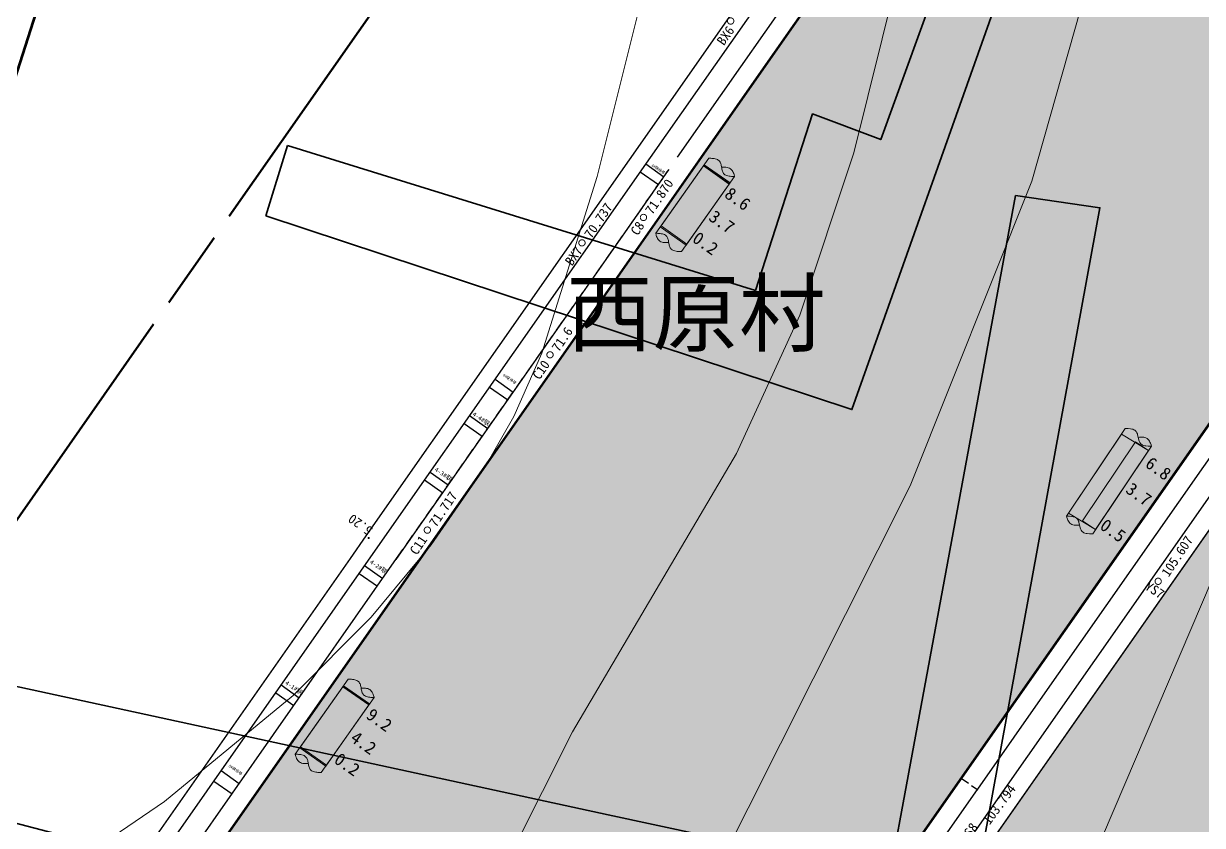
# Model space of a CAD drawing. Header units: inches. Extents: x 36473197 to 36486087, y 3899343 to 3911260.
# Drawn here: x 36481532.9 to 36481905.2, y 3904520.8 to 3904773.9 of the extents above; entities that cross this region are included whole.
import ezdxf

# ---------------------------------------------------------------- set-up
doc = ezdxf.new("R2010")
doc.units = ezdxf.units.IN
doc.header["$MEASUREMENT"] = 0
for name, pattern in [('厚煤层人工分层2', [0.005, 0.002, -0.001, 0.002]), ('虚线', [0.0045, 0.00175, -0.001, 0.00175]), ('采区边界', [0.03, 0.0125, -0.001, 0.003, -0.001, 0.0125])]:
    doc.linetypes.add(name, pattern=pattern)
doc.layers.get('0').update_dxf_attribs({"lineweight": 0})
doc.layers.get('Defpoints').update_dxf_attribs({"lineweight": 0})
for name, color, linetype, lineweight in [('4煤底板等值线', 7, 'Continuous', 0), ('向北背斜轴', 7, 'Continuous', 0), ('四盘区辅运巷', 7, 'Continuous', 0), ('导线点', 7, 'Continuous', 0), ('小柱状', 7, 'Continuous', 0), ('居民地', 7, 'Continuous', 0), ('居民地新', 7, 'Continuous', 0), ('巷道', 7, 'Continuous', 0), ('巷道掘进尺', 7, 'Continuous', 0), ('巷道注记', 7, 'Continuous', 0), ('西区开拓设计', 7, 'Continuous', 0), ('采掘图', 7, 'Continuous', 0), ('采空区', 7, 'Continuous', 0)]:
    doc.layers.add(name, color=color, linetype=linetype, lineweight=lineweight)
doc.layers.add('巷道1', color=7, linetype='Continuous', lineweight=0, true_color=0x2d2d2d)
doc.styles.add('仿宋', font='simfang.ttf')
doc.styles.add('仿宋_GB2312', font='')
doc.styles.add('宋体', font='SIMSUN.TTC')
doc.styles.add('长等线体', font='simfang.ttf')
doc.styles.add('黑体', font='simhei.ttf')
doc.styles.get('仿宋_GB2312').set_extended_font_data('仿宋_GB2312')
doc.dimstyles.get("Standard").update_dxf_attribs({"dimtxt": 30, "dimasz": 20, "dimexe": 0.18, "dimexo": 0.0625, "dimgap": 0.09, "dimtad": 1, "dimdec": 0, "dimzin": 0, "dimdsep": 46, "dimtxsty": '仿宋', "dimcen": 0.09, "dimclrd": 150, "dimclre": 150, "dimadec": 0, "dimazin": 0, "dimtfac": 1, "dimtdec": 0, "dimtofl": 0, "dimtmove": 0, "dimatfit": 3, "dimfxl": 1, "dimtolj": 1, "dimtzin": 0, "dimlwd": 0, "dimarcsym": 0})

# ---------------------------------------------------------------- blocks, each defined once
blk = doc.blocks.new('临时经纬仪导线点')
at = {"color": 0, "const_width": 0.3}
blk.add_lwpolyline([(1, 0), (0.97, 0.26), (0.87, 0.5), (0.71, 0.71), (0.5, 0.87), (0.26, 0.97), (0, 1), (-0.26, 0.97), (-0.5, 0.87), (-0.71, 0.71), (-0.87, 0.5), (-0.97, 0.26), (-1, 0), (-0.97, -0.26), (-0.87, -0.5), (-0.71, -0.71), (-0.5, -0.87), (-0.26, -0.97), (0, -1), (0.26, -0.97), (0.5, -0.87), (0.71, -0.71), (0.87, -0.5), (0.97, -0.26), (1, 0)], dxfattribs=at)
blk = doc.blocks.new('*D204')
at = {"layer": 'Defpoints', "color": 0, "transparency": 16777216}
for p in [(36476925.52, 3911082.36), (36486060.15, 3904950.04), (36485936.09, 3904772.87)]:
    blk.add_point(p, dxfattribs=at)
at = {"layer": '四盘区辅运巷', "color": 150, "lineweight": -2, "transparency": 16777216}
for p, q in [((36476925.55, 3911082.41), (36477049.68, 3911259.68)), ((36485936.12, 3904772.92), (36486060.25, 3904950.19))]:
    blk.add_line(p, q, dxfattribs=at)
at = {"layer": '四盘区辅运巷', "color": 150, "lineweight": 0, "transparency": 16777216}
blk.add_line((36477065.96, 3911248.06), (36486043.76, 3904961.51), dxfattribs=at)
at = {"layer": '四盘区辅运巷', "color": 150, "transparency": 16777216}
for points in [[(36477067.87, 3911250.79), (36477064.05, 3911245.33), (36477049.58, 3911259.53)], [(36486045.68, 3904964.24), (36486041.85, 3904958.78), (36486060.15, 3904950.04)]]:
    blk.add_solid(points, dxfattribs=at)
at = {"layer": '四盘区辅运巷', "color": 0, "transparency": 16777216, "insert": (36481563.62, 3908117.29), "char_height": 30, "attachment_point": 5, "rotation": 324.9991, "style": '仿宋'}
blk.add_mtext('\\A1;1100', dxfattribs=at)

msp = doc.modelspace()

# ---------------------------------------------------------------- hatches: boundary and pattern name
at = {"layer": '小柱状'}
for color, points in [(7, [(36481734.23, 3904710.09), (36481742.4, 3904704.33), (36481755.78, 3904723.28), (36481747.6, 3904729.05)]), (256, [(36481862.94, 3904619.4), (36481871.48, 3904614.22), (36481888.17, 3904639.15), (36481879.64, 3904644.33)]), (7, [(36481620.39, 3904545.65), (36481628.56, 3904539.88), (36481641.93, 3904558.84), (36481633.76, 3904564.61)])]:
    msp.add_hatch(color=color, dxfattribs=at).paths.add_polyline_path(points, flags=17)
at = {"layer": '小柱状', "lineweight": 0}
h = msp.add_hatch(dxfattribs=at)
h.set_pattern_fill('泥岩_1_1', color=256, scale=133.333333, angle=-35, style=0, pattern_type=2)
h.set_pattern_definition([(145, (36481747.434, 3904723.1591), (-0.45886, -0.65532), [0.266667, -0.533333]), (325, (36481747.7726, 3904723.4103), (0.45886, 0.65532), [0.266667, -0.533333]), (325, (36481747.27564, 3904723.51415), (0.45886, 0.65532), []), (325, (36481747.0462, 3904723.1865), (0.45886, 0.65532), [])])
h.paths.add_polyline_path([(36481747.6, 3904729.05), (36481755.78, 3904723.28), (36481756.01, 3904723.61), (36481747.83, 3904729.37)], flags=17)
h = msp.add_hatch(dxfattribs=at)
h.set_pattern_fill('泥岩_1_1', color=256, scale=133.333333, angle=-35, style=0, pattern_type=2)
h.set_pattern_definition([(145, (36481633.5913, 3904558.7177), (-0.45886, -0.65532), [0.266667, -0.533333]), (325, (36481633.9299, 3904558.9689), (0.45886, 0.65532), [0.266667, -0.533333]), (325, (36481633.43295, 3904559.07275), (0.45886, 0.65532), []), (325, (36481633.2035, 3904558.7451), (0.45886, 0.65532), [])])
h.paths.add_polyline_path([(36481633.76, 3904564.61), (36481641.93, 3904558.84), (36481642.16, 3904559.17), (36481633.99, 3904564.93)], flags=17)
at = {"layer": '采空区'}
h = msp.add_hatch(dxfattribs=at)
h.set_pattern_fill('GRAVEL', color=160, scale=105.790118, angle=-45, style=0)
h.set_pattern_definition([(148.011827392, (68595548.02, -13821831.6654), (-1084.5972532358, 668.1492536708), [14.23257937, -1409.02790148]), (104.968780616, (68595535.9485, -13821824.126), (324.60542222537, -1231.83032385526), [24.42355305, -2417.93098663]), (52.509486966, (68595529.64, -13821800.531), (-962.3304480337, -1243.8860362498), [17.2213618, -1704.91699648]), (187.272728894, (68595496.4305, -13821764.4917), (2102.03324767324, 263.1870727482), [22.2411029, -2201.86876955]), (212.832694066, (68595474.3684, -13821767.307), (1158.3562619836, 741.3383686664), [21.80916186, -2159.1099997]), (277.272728894, (68595456.043, -13821779.132), (-263.1870727482, 2102.03324767324), [22.2411029, -2201.86876955]), (317.693280355, (68595458.8586, -13821801.194), (-1280.6230671857, 1170.6969212542), [29.41272083, -2911.85698693]), (352.254368263, (68595480.611, -13821820.9917), (2420.61081370132, -325.1753159775), [27.7686366, -2749.09602793]), (41.428605503, (68595508.126, -13821824.7343), (1207.43395219005, 1072.25659396515), [22.31642548, -2209.32856695]), (95.235398197, (68595524.859, -13821809.968), (97.870433537, -1164.3841181808), [25.4776458, -1248.40407042]), (142.396477686, (68595522.5338, -13821784.5964), (-1366.43778832802, 1048.145169176), [32.9481208, -3261.86639243]), (58.813114722, (68595513.574, -13821867.817), (496.519811386, 839.4937490794), [11.24559538, -1113.31878876]), (91.468274278, (68595519.397, -13821858.1963), (30.4242278625, -1391.1191068693), [21.39467617, -2118.07806326]), (144.99903989, (68595518.85, -13821836.81), (-104.18323661, -18.36851547), [14.96094433, -134.64887587]), (123.197630402, (68595530.065, -13821827.312), (300.20905056, -484.1791521155), [8.05676384, -797.61677474]), (211.800449374, (68595525.654, -13821820.57), (294.181194363, 159.288783014), [11.39391312, -558.30330943]), (310.96279642, (68595515.97, -13821826.574), (263.472019624, -275.812678895), [18.50575962, -598.35133172]), (81.56409107, (68595528.102, -13821840.548), (-67.446205674, -226.734988688), [13.38149787, -321.15623022]), (296.388580222, (68595515, -13821760.1435), (496.2348645101, -986.7268196989), [18.74600898, -1855.85966514]), (350.34521583, (68595523.332, -13821776.936), (-1219.489664585, 214.679276294), [15.7268648, -1556.95630813]), (213.197630402, (68595548.938, -13821836.875), (484.1791521155, 300.20905056), [16.11342188, -789.5601167]), (263.609499554, (68595535.455, -13821845.697), (128.86455515155, 1096.9379125064), [18.74600898, -1855.85966514]), (259.44299467, (68595450.406, -13821771.532), (116.523895881, 557.653213987), [18.07741543, -885.7937524]), (214.774180457, (68595447.094, -13821789.3034), (1054.1730253733, 722.9698531985), [15.14681757, -1499.53716794]), (346.800449375, (68595444.939, -13821856.285), (557.653213987, -116.523895881), [16.11342188, -789.5601167]), (297.353064525, (68595460.6266, -13821859.9643), (-655.5236475241, 1280.9080140618), [17.73370334, -1755.63182905]), (349.44299467, (68595435.938, -13821805.235), (-557.653213987, 116.523895881), [9.03870772, -894.8324601]), (21.30897236, (68595443.837, -13821850.034), (398.364430973, 177.657298482), [5.39423814, -534.03163993]), (85.96279642, (68595448.862, -13821848.074), (-49.077690206, -330.918225299), [21.80916186, -414.37467045]), (106.008045845, (68595450.3977, -13821826.3186), (287.8683912895, -1023.4638506347), [20.21120212, -2000.90617204]), (223.68910741, (68595506.594, -13821828.227), (189.997957753, 140.920267546), [15.25726246, -366.17443387]), (273.156266475, (68595495.561, -13821838.766), (103.8982897342, -1807.85205331037), [26.63731707, -2637.08980142]), (340.94443579, (68595497.028, -13821865.363), (-802.7567181436, 288.1533381656), [10.89172743, -1078.2842042]), (9.9990399, (68595507.32, -13821868.92), (85.81472114, 122.55175208), [6.3474071, -99.4427113]), (40.255477052, (68595453.156, -13821823.684), (-655.8085944002, -545.3125547165), [14.6967864, -1454.9865081]), (328.011827393, (68595464.372, -13821814.187), (1084.5972532358, -668.1492536708), [28.46515874, -1394.7953221]), (279.9990399, (68595488.51, -13821829.27), (122.55175208, -85.81472114), [27.50543078, -78.28468762]), (245.303886357, (68595493.291, -13821856.354), (-545.5975015926, -1170.4119743781), [16.72689878, -1655.96174163]), (174.053643987, (68595486.302, -13821871.551), (-435.101461909, 30.7091747386), [15.40325282, -754.76043433]), (127.645015252, (68595470.982, -13821869.955), (-1390.83415999324, 1795.7963409158), [25.07913442, -2482.83845253]), (95.425118628, (68595455.6643, -13821850.097), (-134.60746447276, 1372.75059140138), [26.5320559, -2626.6706156])])
h.paths.add_polyline_path([(36481854.06, 3904884.5), (36481025.54, 3903701.28), (36481172.41, 3903598.44), (36482000.94, 3904781.65)], flags=17)
h = msp.add_hatch(dxfattribs=at)
h.set_pattern_fill('GRAVEL', color=160, scale=105.790118, angle=-45, style=0)
h.set_pattern_definition([(148.011827392, (68595599.91, -13822031.208), (-1084.5972532358, 668.1492536708), [14.23257937, -1409.02790148]), (104.968780616, (68595587.8385, -13822023.6686), (324.60542222537, -1231.83032385526), [24.42355305, -2417.93098663]), (52.509486966, (68595581.53, -13822000.074), (-962.3304480337, -1243.8860362498), [17.2213618, -1704.91699648]), (187.272728894, (68595548.3206, -13821964.0344), (2102.03324767324, 263.1870727482), [22.2411029, -2201.86876955]), (212.832694066, (68595526.2584, -13821966.85), (1158.3562619836, 741.3383686664), [21.80916186, -2159.1099997]), (277.272728894, (68595507.933, -13821978.6747), (-263.1870727482, 2102.03324767324), [22.2411029, -2201.86876955]), (317.693280355, (68595510.7486, -13822000.737), (-1280.6230671857, 1170.6969212542), [29.41272083, -2911.85698693]), (352.254368263, (68595532.501, -13822020.5345), (2420.61081370132, -325.1753159775), [27.7686366, -2749.09602793]), (41.428605503, (68595560.016, -13822024.277), (1207.43395219005, 1072.25659396515), [22.31642548, -2209.32856695]), (95.235398197, (68595576.749, -13822009.5106), (97.870433537, -1164.3841181808), [25.4776458, -1248.40407042]), (142.396477686, (68595574.4238, -13821984.1392), (-1366.43778832802, 1048.145169176), [32.9481208, -3261.86639243]), (58.813114722, (68595565.464, -13822067.36), (496.519811386, 839.4937490794), [11.24559538, -1113.31878876]), (91.468274278, (68595571.287, -13822057.739), (30.4242278625, -1391.1191068693), [21.39467617, -2118.07806326]), (144.99903989, (68595570.74, -13822036.35), (-104.18323661, -18.36851547), [14.96094433, -134.64887587]), (123.197630402, (68595581.955, -13822026.854), (300.20905056, -484.1791521155), [8.05676384, -797.61677474]), (211.800449374, (68595577.544, -13822020.113), (294.181194363, 159.288783014), [11.39391312, -558.30330943]), (310.96279642, (68595567.86, -13822026.117), (263.472019624, -275.812678895), [18.50575962, -598.35133172]), (81.56409107, (68595579.992, -13822040.09), (-67.446205674, -226.734988688), [13.38149787, -321.15623022]), (296.388580222, (68595566.89, -13821959.686), (496.2348645101, -986.7268196989), [18.74600898, -1855.85966514]), (350.34521583, (68595575.222, -13821976.479), (-1219.489664585, 214.679276294), [15.7268648, -1556.95630813]), (213.197630402, (68595600.828, -13822036.417), (484.1791521155, 300.20905056), [16.11342188, -789.5601167]), (263.609499554, (68595587.345, -13822045.24), (128.86455515155, 1096.9379125064), [18.74600898, -1855.85966514]), (259.44299467, (68595502.296, -13821971.075), (116.523895881, 557.653213987), [18.07741543, -885.7937524]), (214.774180457, (68595498.984, -13821988.846), (1054.1730253733, 722.9698531985), [15.14681757, -1499.53716794]), (346.800449375, (68595496.829, -13822055.828), (557.653213987, -116.523895881), [16.11342188, -789.5601167]), (297.353064525, (68595512.5166, -13822059.507), (-655.5236475241, 1280.9080140618), [17.73370334, -1755.63182905]), (349.44299467, (68595487.828, -13822004.778), (-557.653213987, 116.523895881), [9.03870772, -894.8324601]), (21.30897236, (68595495.727, -13822049.577), (398.364430973, 177.657298482), [5.39423814, -534.03163993]), (85.96279642, (68595500.752, -13822047.616), (-49.077690206, -330.918225299), [21.80916186, -414.37467045]), (106.008045845, (68595502.2877, -13822025.8614), (287.8683912895, -1023.4638506347), [20.21120212, -2000.90617204]), (223.68910741, (68595558.484, -13822027.77), (189.997957753, 140.920267546), [15.25726246, -366.17443387]), (273.156266475, (68595547.451, -13822038.3088), (103.8982897342, -1807.85205331037), [26.63731707, -2637.08980142]), (340.94443579, (68595548.918, -13822064.906), (-802.7567181436, 288.1533381656), [10.89172743, -1078.2842042]), (9.9990399, (68595559.21, -13822068.46), (85.81472114, 122.55175208), [6.3474071, -99.4427113]), (40.255477052, (68595505.046, -13822023.227), (-655.8085944002, -545.3125547165), [14.6967864, -1454.9865081]), (328.011827393, (68595516.262, -13822013.73), (1084.5972532358, -668.1492536708), [28.46515874, -1394.7953221]), (279.9990399, (68595540.4, -13822028.81), (122.55175208, -85.81472114), [27.50543078, -78.28468762]), (245.303886357, (68595545.181, -13822055.8965), (-545.5975015926, -1170.4119743781), [16.72689878, -1655.96174163]), (174.053643987, (68595538.192, -13822071.094), (-435.101461909, 30.7091747386), [15.40325282, -754.76043433]), (127.645015252, (68595522.872, -13822069.498), (-1390.83415999324, 1795.7963409158), [25.07913442, -2482.83845253]), (95.425118628, (68595507.5543, -13822049.64), (-134.60746447276, 1372.75059140138), [26.5320559, -2626.6706156])])
h.paths.add_polyline_path([(36481182.5, 3903578.88), (36481345.49, 3903464.75), (36482179.89, 3904656.35), (36482016.9, 3904770.48)], flags=17)

# ---------------------------------------------------------------- linework, layer by layer
at = {"layer": '4煤底板等值线', "color": 7, "linetype": 'Continuous', "lineweight": 0, "flags": 128}
for points in [[(36481533.73, 3904498.63), (36481577.43, 3904528.33), (36481618, 3904561.79), (36481642.73, 3904586.54), (36481661.6, 3904609.36), (36481678.45, 3904633.73), (36481687.74, 3904649.94), (36481696.61, 3904669.88), (36481714.04, 3904725.66), (36481756.79, 3904896.62), (36481999.33, 3905442.73)], [(36481668.3, 3904474.78), (36481706.29, 3904550.36), (36481758.06, 3904638.19), (36481778.06, 3904681.91), (36481795.14, 3904733.1), (36481830.85, 3904876.77), (36481876.9, 3905000.42), (36482076.17, 3905392.77)], [(36482006.59, 3904031.81), (36481926.42, 3904084.31), (36481847.95, 3904149.02), (36481795.51, 3904199.75), (36481761.34, 3904238.41), (36481745.44, 3904260.35), (36481734.91, 3904278.4), (36481727.27, 3904295.12), (36481721.5, 3904312.14), (36481717.1, 3904331.26), (36481714.39, 3904352.83), (36481713.86, 3904375.1), (36481715.71, 3904398.73), (36481720.61, 3904425.39), (36481729.83, 3904456.66), (36481741.36, 3904485.62), (36481812.86, 3904628.02), (36481851.38, 3904724.15), (36481899.44, 3904893.95), (36481946.77, 3905005.28), (36482001.46, 3905108.94), (36482163.56, 3905338.58)], [(36482306.49, 3905248.26), (36482127.26, 3905076.1), (36482082.8, 3905024.63), (36482048.59, 3904975.04), (36482018.65, 3904920.44), (36481993.84, 3904861.43), (36481925.8, 3904639.35), (36481870.31, 3904509.46)]]:
    msp.add_lwpolyline(points, dxfattribs=at)
at = {"layer": '向北背斜轴', "color": 1, "lineweight": 100, "true_color": 0xff0000, "flags": 128}
msp.add_lwpolyline([(36481446.17, 3904494.24), (36481644.53, 3905113.72), (36481654.19, 3905156.75), (36481659.2, 3905188.89), (36481661.01, 3905210.14), (36481661.2, 3905231.17), (36481660.46, 3905241.57), (36481657.8, 3905257.13), (36481653.89, 3905272.52), (36481643.36, 3905302.85), (36481629.99, 3905332.63), (36481614.38, 3905361.86)], dxfattribs=at)
at = {"layer": '小柱状', "color": 7, "linetype": 'Continuous', "lineweight": 0}
for p, q in [((36481732.56, 3904707.72), (36481749.27, 3904731.42)), ((36481740.73, 3904701.96), (36481757.45, 3904725.65)), ((36481618.72, 3904543.28), (36481635.43, 3904566.98)), ((36481626.89, 3904537.51), (36481643.6, 3904561.21))]:
    msp.add_line(p, q, dxfattribs=at)
at = {"layer": '小柱状', "linetype": 'Continuous', "lineweight": 0}
for p, q in [((36481862.29, 3904618.44, -0.2), (36481880.82, 3904646.1, -0.2)), ((36481870.56, 3904612.85, -0.2), (36481889.09, 3904640.52, -0.2))]:
    msp.add_line(p, q, dxfattribs=at)
at = {"layer": '小柱状', "color": 7, "linetype": 'Continuous', "lineweight": 0, "flags": 128}
for points in [[(36481749.27, 3904731.42), (36481749.33, 3904731.42), (36481749.47, 3904731.42), (36481749.69, 3904731.42), (36481749.97, 3904731.41), (36481750.29, 3904731.39), (36481750.64, 3904731.35), (36481751.01, 3904731.3), (36481751.37, 3904731.22), (36481751.72, 3904731.12), (36481752.04, 3904731), (36481752.31, 3904730.84), (36481752.53, 3904730.66), (36481752.72, 3904730.45), (36481752.88, 3904730.21), (36481753, 3904729.96), (36481753.1, 3904729.7), (36481753.18, 3904729.42), (36481753.25, 3904729.13), (36481753.31, 3904728.83), (36481753.41, 3904728.24), (36481753.47, 3904727.94), (36481753.54, 3904727.65), (36481753.62, 3904727.38), (36481753.72, 3904727.11), (36481753.84, 3904726.86), (36481754, 3904726.63), (36481754.19, 3904726.42), (36481754.41, 3904726.23), (36481754.68, 3904726.07), (36481755, 3904725.95), (36481755.35, 3904725.85), (36481755.71, 3904725.78), (36481756.08, 3904725.72), (36481756.43, 3904725.69), (36481756.76, 3904725.67), (36481757.03, 3904725.66), (36481757.25, 3904725.65), (36481757.4, 3904725.65), (36481757.45, 3904725.65)], [(36481753.36, 3904728.54), (36481753.41, 3904728.54), (36481753.55, 3904728.56), (36481753.76, 3904728.58), (36481754.04, 3904728.6), (36481754.36, 3904728.6), (36481754.71, 3904728.58), (36481755.08, 3904728.53), (36481755.44, 3904728.44), (36481755.8, 3904728.3), (36481756.12, 3904728.12), (36481756.41, 3904727.87), (36481756.65, 3904727.58), (36481756.86, 3904727.27), (36481757.03, 3904726.94), (36481757.17, 3904726.62), (36481757.28, 3904726.31), (36481757.35, 3904726.05), (36481757.41, 3904725.84), (36481757.44, 3904725.7), (36481757.45, 3904725.65)], [(36481732.56, 3904707.72), (36481732.61, 3904707.72), (36481732.75, 3904707.72), (36481732.97, 3904707.72), (36481733.25, 3904707.71), (36481733.58, 3904707.69), (36481733.93, 3904707.65), (36481734.3, 3904707.6), (36481734.66, 3904707.52), (36481735.01, 3904707.43), (36481735.32, 3904707.3), (36481735.59, 3904707.14), (36481735.82, 3904706.96), (36481736.01, 3904706.75), (36481736.16, 3904706.52), (36481736.29, 3904706.26), (36481736.39, 3904706), (36481736.47, 3904705.72), (36481736.54, 3904705.43), (36481736.6, 3904705.13), (36481736.7, 3904704.54), (36481736.76, 3904704.24), (36481736.82, 3904703.96), (36481736.91, 3904703.68), (36481737.01, 3904703.41), (36481737.13, 3904703.16), (36481737.29, 3904702.93), (36481737.47, 3904702.72), (36481737.7, 3904702.53), (36481737.97, 3904702.37), (36481738.29, 3904702.25), (36481738.63, 3904702.15), (36481739, 3904702.08), (36481739.37, 3904702.02), (36481739.72, 3904701.99), (36481740.04, 3904701.97), (36481740.32, 3904701.96), (36481740.54, 3904701.95), (36481740.68, 3904701.95), (36481740.73, 3904701.96)], [(36481732.56, 3904707.72), (36481732.57, 3904707.67), (36481732.6, 3904707.53), (36481732.65, 3904707.32), (36481732.73, 3904707.06), (36481732.84, 3904706.76), (36481732.98, 3904706.43), (36481733.15, 3904706.11), (36481733.35, 3904705.79), (36481733.6, 3904705.5), (36481733.88, 3904705.26), (36481734.21, 3904705.07), (36481734.56, 3904704.94), (36481734.93, 3904704.85), (36481735.3, 3904704.8), (36481735.65, 3904704.78), (36481735.97, 3904704.78), (36481736.24, 3904704.79), (36481736.46, 3904704.81), (36481736.6, 3904704.83), (36481736.65, 3904704.84)], [(36481635.43, 3904566.98), (36481635.48, 3904566.98), (36481635.63, 3904566.98), (36481635.84, 3904566.98), (36481636.12, 3904566.96), (36481636.45, 3904566.94), (36481636.8, 3904566.91), (36481637.17, 3904566.86), (36481637.53, 3904566.78), (36481637.88, 3904566.68), (36481638.2, 3904566.56), (36481638.47, 3904566.4), (36481638.69, 3904566.22), (36481638.88, 3904566.01), (36481639.03, 3904565.77), (36481639.16, 3904565.52), (36481639.26, 3904565.26), (36481639.34, 3904564.98), (36481639.41, 3904564.69), (36481639.47, 3904564.39), (36481639.57, 3904563.8), (36481639.63, 3904563.5), (36481639.69, 3904563.21), (36481639.78, 3904562.93), (36481639.88, 3904562.67), (36481640, 3904562.42), (36481640.16, 3904562.18), (36481640.34, 3904561.97), (36481640.57, 3904561.79), (36481640.84, 3904561.63), (36481641.16, 3904561.51), (36481641.5, 3904561.41), (36481641.87, 3904561.33), (36481642.24, 3904561.28), (36481642.59, 3904561.25), (36481642.91, 3904561.23), (36481643.19, 3904561.21), (36481643.41, 3904561.21), (36481643.55, 3904561.21), (36481643.6, 3904561.21)], [(36481639.52, 3904564.09), (36481639.57, 3904564.1), (36481639.71, 3904564.12), (36481639.92, 3904564.14), (36481640.2, 3904564.15), (36481640.52, 3904564.16), (36481640.87, 3904564.13), (36481641.23, 3904564.08), (36481641.6, 3904564), (36481641.96, 3904563.86), (36481642.28, 3904563.68), (36481642.57, 3904563.43), (36481642.81, 3904563.14), (36481643.02, 3904562.83), (36481643.19, 3904562.5), (36481643.33, 3904562.17), (36481643.43, 3904561.87), (36481643.51, 3904561.61), (36481643.56, 3904561.4), (36481643.59, 3904561.26), (36481643.6, 3904561.21)], [(36481618.72, 3904543.28), (36481618.77, 3904543.28), (36481618.91, 3904543.28), (36481619.13, 3904543.28), (36481619.41, 3904543.27), (36481619.73, 3904543.24), (36481620.09, 3904543.21), (36481620.45, 3904543.16), (36481620.82, 3904543.08), (36481621.17, 3904542.98), (36481621.48, 3904542.86), (36481621.75, 3904542.7), (36481621.98, 3904542.52), (36481622.17, 3904542.31), (36481622.32, 3904542.07), (36481622.45, 3904541.82), (36481622.55, 3904541.56), (36481622.63, 3904541.28), (36481622.7, 3904540.99), (36481622.75, 3904540.69), (36481622.86, 3904540.1), (36481622.91, 3904539.8), (36481622.98, 3904539.51), (36481623.06, 3904539.23), (36481623.16, 3904538.97), (36481623.29, 3904538.72), (36481623.44, 3904538.48), (36481623.63, 3904538.27), (36481623.86, 3904538.09), (36481624.13, 3904537.93), (36481624.44, 3904537.81), (36481624.79, 3904537.71), (36481625.16, 3904537.63), (36481625.52, 3904537.58), (36481625.88, 3904537.55), (36481626.2, 3904537.53), (36481626.48, 3904537.52), (36481626.7, 3904537.51), (36481626.84, 3904537.51), (36481626.89, 3904537.51)], [(36481618.72, 3904543.28), (36481618.73, 3904543.23), (36481618.76, 3904543.09), (36481618.81, 3904542.88), (36481618.89, 3904542.62), (36481619, 3904542.32), (36481619.13, 3904541.99), (36481619.31, 3904541.66), (36481619.51, 3904541.35), (36481619.76, 3904541.06), (36481620.04, 3904540.81), (36481620.37, 3904540.63), (36481620.72, 3904540.49), (36481621.09, 3904540.41), (36481621.46, 3904540.36), (36481621.81, 3904540.33), (36481622.13, 3904540.34), (36481622.4, 3904540.35), (36481622.62, 3904540.37), (36481622.75, 3904540.39), (36481622.8, 3904540.4)]]:
    msp.add_lwpolyline(points, dxfattribs=at)
at = {"layer": '小柱状', "linetype": 'Continuous', "flags": 128}
for points in [[(36481734.23, 3904710.09), (36481742.4, 3904704.33), (36481755.78, 3904723.28), (36481747.6, 3904729.05), (36481734.23, 3904710.09)], [(36481747.6, 3904729.05), (36481755.78, 3904723.28), (36481756.01, 3904723.61), (36481747.83, 3904729.37), (36481747.6, 3904729.05)], [(36481734, 3904709.76), (36481742.17, 3904704), (36481742.4, 3904704.33), (36481734.23, 3904710.09), (36481734, 3904709.76)], [(36481867.32, 3904617.01), (36481871.48, 3904614.22), (36481888.17, 3904639.15), (36481884.02, 3904641.93), (36481867.32, 3904617.01)], [(36481620.39, 3904545.65), (36481628.56, 3904539.88), (36481641.93, 3904558.84), (36481633.76, 3904564.61), (36481620.39, 3904545.65)], [(36481633.76, 3904564.61), (36481641.93, 3904558.84), (36481642.16, 3904559.17), (36481633.99, 3904564.93), (36481633.76, 3904564.61)], [(36481620.16, 3904545.32), (36481628.33, 3904539.56), (36481628.56, 3904539.88), (36481620.39, 3904545.65), (36481620.16, 3904545.32)]]:
    msp.add_lwpolyline(points, dxfattribs=at)
at = {"layer": '小柱状', "color": 7, "linetype": 'Continuous', "flags": 128}
for points in [[(36481734.23, 3904710.09), (36481742.4, 3904704.33), (36481755.78, 3904723.28), (36481747.6, 3904729.05), (36481734.23, 3904710.09)], [(36481620.39, 3904545.65), (36481628.56, 3904539.88), (36481641.93, 3904558.84), (36481633.76, 3904564.61), (36481620.39, 3904545.65)]]:
    msp.add_lwpolyline(points, dxfattribs=at)
at = {"layer": '小柱状', "color": 7}
for points in [[(36481734.23, 3904710.09), (36481742.4, 3904704.33), (36481755.78, 3904723.28), (36481747.6, 3904729.05), (36481734.23, 3904710.09)], [(36481620.39, 3904545.65), (36481628.56, 3904539.88), (36481641.93, 3904558.84), (36481633.76, 3904564.61), (36481620.39, 3904545.65)]]:
    msp.add_lwpolyline(points, dxfattribs=at)
at = {"layer": '小柱状', "linetype": 'Continuous', "lineweight": 0, "flags": 128}
for points in [[(36481880.78, 3904646.09), (36481881.8, 3904646.08), (36481882.52, 3904646.01), (36481882.89, 3904645.94), (36481883.24, 3904645.85), (36481883.55, 3904645.73), (36481883.83, 3904645.58), (36481884.06, 3904645.4), (36481884.25, 3904645.2), (36481884.41, 3904644.97), (36481884.54, 3904644.72), (36481884.65, 3904644.46), (36481884.74, 3904644.18), (36481885.13, 3904642.43), (36481885.22, 3904642.15), (36481885.33, 3904641.89), (36481885.46, 3904641.64), (36481885.62, 3904641.41), (36481885.81, 3904641.2), (36481886.04, 3904641.02), (36481886.32, 3904640.87), (36481886.63, 3904640.76), (36481886.99, 3904640.67), (36481887.35, 3904640.6), (36481888.07, 3904640.53), (36481889.04, 3904640.52), (36481889.09, 3904640.52)], [(36481884.94, 3904643.3), (36481885.34, 3904643.36), (36481885.93, 3904643.39), (36481886.28, 3904643.38), (36481886.65, 3904643.33), (36481887.02, 3904643.25), (36481887.38, 3904643.13), (36481887.71, 3904642.95), (36481888, 3904642.71), (36481888.25, 3904642.43), (36481888.46, 3904642.12), (36481888.64, 3904641.8), (36481888.79, 3904641.48), (36481888.99, 3904640.91), (36481889.09, 3904640.52)], [(36481862.25, 3904618.42), (36481863.26, 3904618.41), (36481863.99, 3904618.34), (36481864.35, 3904618.27), (36481864.7, 3904618.18), (36481865.02, 3904618.07), (36481865.3, 3904617.92), (36481865.53, 3904617.74), (36481865.72, 3904617.53), (36481865.88, 3904617.3), (36481866.01, 3904617.05), (36481866.12, 3904616.79), (36481866.21, 3904616.51), (36481866.6, 3904614.76), (36481866.69, 3904614.48), (36481866.8, 3904614.22), (36481866.93, 3904613.97), (36481867.09, 3904613.74), (36481867.28, 3904613.54), (36481867.51, 3904613.36), (36481867.78, 3904613.21), (36481868.1, 3904613.09), (36481868.45, 3904613), (36481868.82, 3904612.93), (36481869.54, 3904612.86), (36481870.51, 3904612.85), (36481870.56, 3904612.85)], [(36481862.25, 3904618.42), (36481862.35, 3904618.03), (36481862.55, 3904617.46), (36481862.7, 3904617.14), (36481862.87, 3904616.82), (36481863.09, 3904616.51), (36481863.34, 3904616.23), (36481863.63, 3904615.99), (36481863.96, 3904615.81), (36481864.32, 3904615.69), (36481864.69, 3904615.61), (36481865.05, 3904615.56), (36481865.41, 3904615.55), (36481866, 3904615.58), (36481866.4, 3904615.64)]]:
    msp.add_lwpolyline(points, dxfattribs=at)
at = {"layer": '小柱状'}
msp.add_lwpolyline([(36481862.94, 3904619.4), (36481871.48, 3904614.22), (36481888.17, 3904639.15), (36481879.64, 3904644.33), (36481862.94, 3904619.4)], dxfattribs=at)
at = {"layer": '居民地', "color": 254, "linetype": 'Continuous', "lineweight": 35, "true_color": 0xd7d7d7, "flags": 128}
for points in [[(36481609.38, 3904713.22), (36481794.52, 3904652.1), (36481841.28, 3904784.13), (36481823.59, 3904792.22), (36481803.61, 3904737.32), (36481782.1, 3904745.4), (36481764.1, 3904689.62), (36481616.3, 3904735.46)], [(36481616.3, 3904735.46), (36481609.38, 3904713.22)], [(36481846.22, 3904719.67), (36481772.42, 3904320.86), (36481799.7, 3904316.93), (36481872.85, 3904715.81), (36481846.22, 3904719.67)], [(36481763.07, 3904514.34), (36481736.99, 3904327.68), (36481692.32, 3904333.11), (36481710.98, 3904474.3), (36481455.51, 3904541.07), (36481468.54, 3904578.11), (36481717.48, 3904524.21), (36481763.07, 3904514.34)]]:
    msp.add_lwpolyline(points, dxfattribs=at)
at = {"layer": '居民地新', "color": 7, "linetype": 'Continuous', "true_color": 0xf2f2f2}
msp.add_line((36481846.22, 3904719.67, 0), (36481872.85, 3904715.81, 0), dxfattribs=at)
at = {"layer": '巷道', "color": 7, "linetype": 'Continuous', "lineweight": 30, "flags": 128}
for points in [[(36481733.41, 3904723.03), (36481727.67, 3904727.04)], [(36481735.13, 3904725.48), (36481729.39, 3904729.5)], [(36481687.54, 3904657.52), (36481681.8, 3904661.53)], [(36481687.54, 3904657.52), (36481681.8, 3904661.53)], [(36481687.54, 3904657.52), (36481681.8, 3904661.53)], [(36481685.82, 3904655.06), (36481680.08, 3904659.08)], [(36481685.82, 3904655.06), (36481680.08, 3904659.08)], [(36481685.82, 3904655.06), (36481680.08, 3904659.08)], [(36481679.5, 3904646.05), (36481673.77, 3904650.06)], [(36481677.78, 3904643.59), (36481672.05, 3904647.6)], [(36481667, 3904628.19), (36481661.27, 3904632.21)], [(36481665.28, 3904625.73), (36481659.55, 3904629.75)], [(36481646.35, 3904598.7), (36481640.62, 3904602.72)], [(36481644.63, 3904596.25), (36481638.9, 3904600.26)], [(36481619.97, 3904561.02), (36481614.24, 3904565.04)], [(36481618.25, 3904558.56), (36481612.52, 3904562.58)], [(36481601.04, 3904533.99), (36481595.31, 3904538)], [(36481598.75, 3904530.71), (36481593.01, 3904534.73)]]:
    msp.add_lwpolyline(points, dxfattribs=at)
at = {"layer": '巷道1', "color": 7, "linetype": 'Continuous', "lineweight": 30}
for p, q in [((36481724.26, 3904730.93, -0.74), (36481839.14, 3904894.94, -0.86)), ((36481730.86, 3904731.65, 0.22), (36481843.24, 3904892.08, 0.22)), ((36481759.46, 3904760.28, -0.2), (36481825.51, 3904854.59, -0.2)), ((36481764.42, 3904756.81, -0.2), (36481830.98, 3904851.83, -0.2)), ((36481727.71, 3904704.4, -0.2), (36481764.42, 3904756.81, -0.2)), ((36481739.45, 3904731.73, -0.2), (36481759.46, 3904760.28, -0.2)), ((36481641.1, 3904612.21, -0.65), (36481724.26, 3904730.93, -0.74)), ((36481644.8, 3904608.79, 0.22), (36481730.86, 3904731.65, 0.22)), ((36481722.75, 3904707.88, -0.2), (36481736.59, 3904727.64, -0.2)), ((36481650.53, 3904604.78, -0.2), (36481722.75, 3904707.88, -0.2)), ((36481578.55, 3904491.44, -0.2), (36481727.71, 3904704.4, -0.2)), ((36481869.82, 3904593.63, 0), (36481930.83, 3904680.74, 0)), ((36481874.79, 3904590.15, -0.03), (36481935.83, 3904677.24, -0.02)), ((36481561.81, 3904478.06, -0.2), (36481650.71, 3904605.03, -0.2)), ((36481846.87, 3904560.87, 0), (36481869.82, 3904593.63, 0)), ((36481851.84, 3904557.39, -0.04), (36481874.79, 3904590.15, -0.03)), ((36481829.22, 3904535.68, 0), (36481846.87, 3904560.87, 0)), ((36481834.25, 3904532.28, -0.04), (36481851.84, 3904557.39, -0.04)), ((36481615.28, 3904230.26, 0), (36481829.19, 3904535.64, -0.42)), ((36481620.19, 3904226.82, -0.1), (36481834.16, 3904532.16, -0.04))]:
    msp.add_line(p, q, dxfattribs=at)
at = {"layer": '巷道1', "color": 7, "lineweight": 30}
for p, q in [((36481618.65, 3904212.19), (36482011.98, 3904773.92)), ((36481602.52, 3904178.69), (36482016.89, 3904770.48))]:
    msp.add_line(p, q, dxfattribs=at)
at = {"layer": '巷道1', "color": 7, "linetype": '虚线', "lineweight": 30, "ltscale": 2000}
msp.add_line((36481650.71, 3904605.03, -0.2), (36481736.75, 3904727.9, -0.2), dxfattribs=at)
at = {"layer": '巷道掘进尺', "color": 3, "true_color": 0x00ff00, "const_width": 0.3}
msp.add_lwpolyline([(36481642.07, 3904611.54, -1), (36481641.73, 3904611.54, -1), (36481642.07, 3904611.54)], format="xyb", dxfattribs=at)
at = {"layer": '西区开拓设计', "color": 7, "linetype": 'Continuous', "lineweight": 30}
for p, q in [((36481636.13, 3904605.12, -0.65), (36481641.1, 3904612.21, -0.65)), ((36481555.87, 3904481.84, 0.22), (36481644.8, 3904608.79, 0.22)), ((36481545.94, 3904476.37, -0.56), (36481636.13, 3904605.12, -0.65))]:
    msp.add_line(p, q, dxfattribs=at)
at = {"layer": '西区开拓设计', "color": 7, "linetype": '厚煤层人工分层2', "lineweight": 30, "ltscale": 1200}
msp.add_line((36481829.37, 3904535.52, -0.4), (36481834.25, 3904532.1, 0), dxfattribs=at)
at = {"layer": '西区开拓设计', "color": 7, "linetype": '采区边界', "lineweight": 50, "ltscale": 8333.333333, "elevation": 0, "flags": 128}
msp.add_lwpolyline([(36480928.7, 3903757.49), (36481810.7, 3905017.11)], dxfattribs=at)
at = {"layer": '采掘图', "linetype": 'Continuous', "flags": 128}
for points in [[(36481854.06, 3904884.5), (36482000.94, 3904781.65), (36481172.41, 3903598.44), (36481025.54, 3903701.28), (36481854.06, 3904884.5)], [(36482016.89, 3904770.48), (36482179.92, 3904656.32), (36481345.53, 3903464.72), (36481182.5, 3903578.88), (36482016.89, 3904770.48)], [(36481345.53, 3903464.72), (36481182.5, 3903578.88), (36482016.89, 3904770.48), (36482179.92, 3904656.32), (36481345.53, 3903464.72)], [(36481182.5, 3903578.88), (36481345.49, 3903464.75), (36482179.89, 3904656.35), (36482016.9, 3904770.48), (36481182.5, 3903578.88)], [(36482016.89, 3904770.48), (36482179.04, 3904656.83), (36481344.64, 3903465.22), (36481182.5, 3903578.88), (36482016.89, 3904770.48)]]:
    msp.add_lwpolyline(points, dxfattribs=at)

# ---------------------------------------------------------------- block references
at = {"layer": '导线点', "color": 7}
for p, rotation in [((36481756.21, 3904774.73), 359.9996198025656), ((36481728.68, 3904712.73), 359.9996198025656), ((36481709.26, 3904704.71), 359.9996198025656), ((36481699.16, 3904669.37), 359.9996198025656), ((36481660.42, 3904614.04), 359.9996198025656), ((36481891.23, 3904597.88), 9.686697337865286e-10)]:
    msp.add_blockref('临时经纬仪导线点', p, dxfattribs=dict(at, rotation=rotation))

# ---------------------------------------------------------------- texts
at = {"layer": '导线点'}
for s, rotation, style, p in [('BX6', 54.7148, '长等线体', (36481754.03, 3904766.77, -0.2)), ('71.870', 55.8455, '长等线体', (36481731.45, 3904713.4, -0.2)), ('70.737', 55.8455, '长等线体', (36481712.22, 3904705.84, -0.2)), ('C8', 55.8455, '长等线体', (36481726.85, 3904706.78, -0.2)), ('BX7', 54.7148, '长等线体', (36481706.1, 3904697.21, -0.2)), ('71.6', 55.8455, '长等线体', (36481701.93, 3904670.04, -0.2)), ('C10', 55.8455, '长等线体', (36481695.84, 3904661.27, -0.2)), ('71.717', 55.8455, '长等线体', (36481663.19, 3904614.71, -0.2)), ('C11', 55.8455, '长等线体', (36481657.1, 3904605.94, -0.2)), ('105.607', 56.462, '黑体', (36481894.52, 3904599.02)), ('YS7', 326.99, '黑体', (36481886.77, 3904595.54, -0.2)), ('103.794', 53.5825, '黑体', (36481837.99, 3904520.81, -0.2)), ('YS8', 53.5825, '黑体', (36481830.83, 3904515.3, -0.2))]:
    msp.add_text(s, height=3, rotation=rotation, dxfattribs=dict(at, style=style)).set_placement(p)
at = {"layer": '导线点', "color": 7, "style": '长等线体'}
msp.add_text('5#联络巷', height=0.849, rotation=325.8459, dxfattribs=at).set_placement((36481597.58, 3904539.39, -0.2))
at = {"layer": '小柱状', "style": '黑体'}
for s, rotation, p in [('8.6', 324.8079, (36481753.95, 3904719.33)), ('3.7', 324.8079, (36481748.96, 3904712.09)), ('0.2', 324.8079, (36481743.79, 3904705.29)), ('6.8', 324.2933, (36481886.81, 3904634.27, -0.2)), ('3.7', 324.2933, (36481880.65, 3904626.13, -0.2)), ('0.5', 324.2933, (36481872.49, 3904614.67, -0.2)), ('9.2', 324.8079, (36481640.8, 3904554.85)), ('4.2', 324.8079, (36481635.8, 3904547.61)), ('0.2', 324.8079, (36481630.64, 3904540.82))]:
    msp.add_text(s, height=4, rotation=rotation, dxfattribs=at).set_placement(p)
at = {"layer": '居民地', "color": 254, "lineweight": 35, "true_color": 0xd7d7d7, "style": '仿宋_GB2312'}
msp.add_text('西原村', height=20, dxfattribs=at).set_placement((36481704.29, 3904672.48))
at = {"layer": '巷道', "color": 7, "lineweight": 30, "style": '长等线体'}
for s, height, p in [('3#联络巷', 0.849, (36481731.08, 3904729.05, -0.2)), ('4#联络巷', 0.849, (36481684.15, 3904662.77, -0.2)), ('4#联络巷', 0.849, (36481684.15, 3904662.77, -0.2)), ('4-4#联', 1.358, (36481674.51, 3904650.33, -0.2)), ('4-3#联', 1.358, (36481662.56, 3904632.85, -0.2)), ('4-2#联', 1.358, (36481642.11, 3904603.65, -0.2)), ('4-1#联', 1.358, (36481615.38, 3904565.47, -0.2))]:
    msp.add_text(s, height=height, rotation=325.8459, dxfattribs=at).set_placement(p)
at = {"layer": '巷道掘进尺', "style": '宋体'}
msp.add_text('5.20', height=3, rotation=144.2553, dxfattribs=at).set_placement((36481643.44, 3904614.54))
at = {"layer": '巷道注记', "color": 1, "true_color": 0xff0000, "style": '宋体'}
msp.add_text('3401工作面', height=52, rotation=55.497, dxfattribs=at).set_placement((36481371, 3904685.13, -0.2))

# ---------------------------------------------------------------- dimensions: what is measured, and where the dimension line sits
at = {"layer": '四盘区辅运巷'}
dim = msp.add_aligned_dim(p1=(36476925.52, 3911082.36), p2=(36485936.09, 3904772.87), distance=216.29, text='1100', dimstyle='Standard', dxfattribs=at)
dim.commit()
dim.dimension.update_dxf_attribs({"geometry": '*D204', "text_midpoint": (36481563.62, 3908117.29)})

doc.saveas('drawing.dxf')
